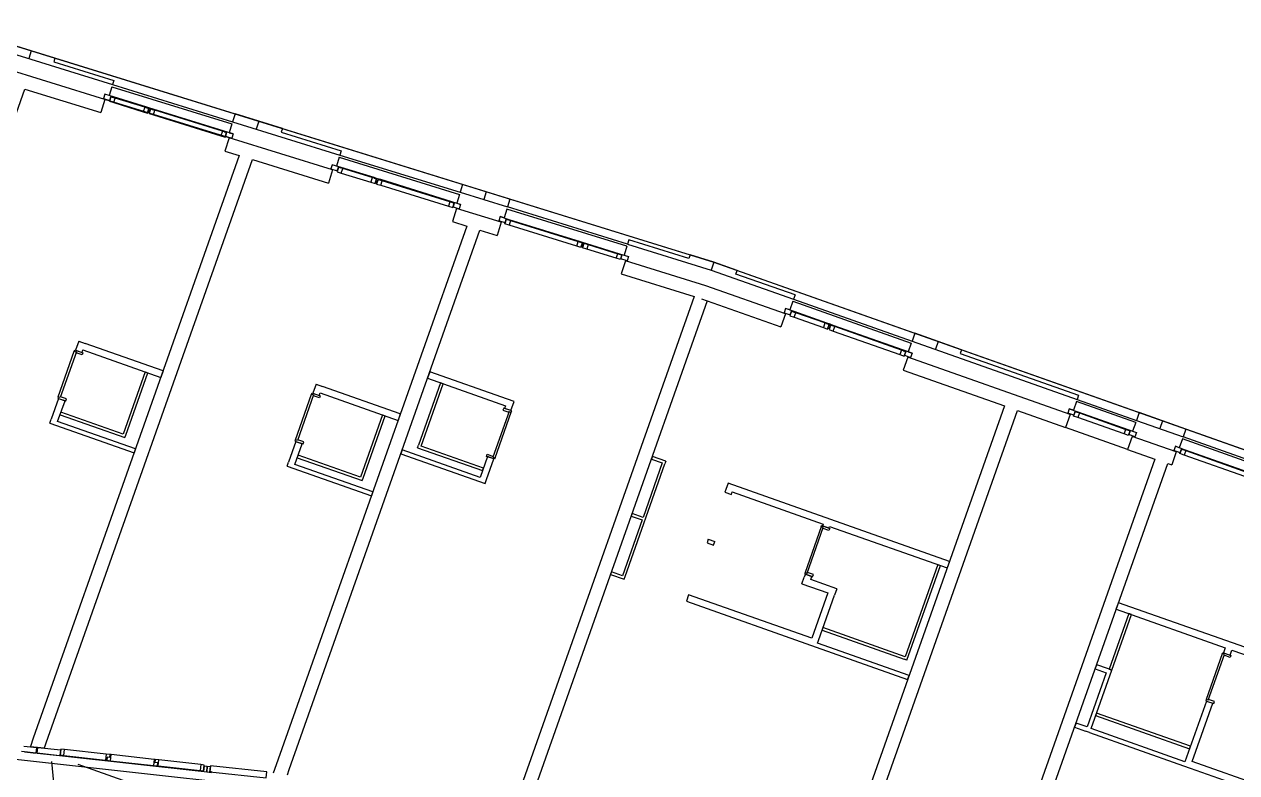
# Model space of a CAD drawing. Header units: metres. Extents: x 2681598 to 2681800, y 1249481 to 1249590.
# Drawn here: x 2681720.59 to 2681742.63, y 1249543.31 to 1249556.91 of the extents above; entities that cross this region are included whole.
import ezdxf

# ---------------------------------------------------------------- set-up
doc = ezdxf.new("R2010")
doc.units = ezdxf.units.M
doc.layers.add('flaeche', color=7, linetype='Continuous', true_color=0xffffff)
doc.layers.add('linien', color=7, linetype='Continuous', true_color=0x000000)

msp = doc.modelspace()

# ---------------------------------------------------------------- linework, layer by layer
at = {"layer": 'flaeche'}
msp.add_lwpolyline([(2681612.312, 1249590.013), (2681733.121, 1249552.588), (2681762.903, 1249542.058)], dxfattribs=at)
at = {"layer": 'linien'}
for p, q in [((2681612.312, 1249590.013), (2681733.121, 1249552.588)), ((2681719.152, 1249556.759), (2681722.195, 1249555.816)), ((2681722.057, 1249555.544), (2681719.112, 1249556.457)), ((2681721.147, 1249556.297), (2681720.288, 1249556.564)), ((2681720.718, 1249556.431), (2681720.673, 1249556.287)), ((2681721.147, 1249556.297), (2681721.127, 1249556.231)), ((2681721.127, 1249556.231), (2681722.218, 1249555.892)), ((2681716.576, 1249544.343), (2681720.603, 1249555.733)), ((2681720.603, 1249555.733), (2681721.983, 1249555.306)), ((2681722.183, 1249555.778), (2681722.133, 1249555.617)), ((2681722.183, 1249555.778), (2681724.366, 1249555.101)), ((2681722.218, 1249555.892), (2681722.195, 1249555.816)), ((2681722.195, 1249555.816), (2681724.378, 1249555.14)), ((2681722.057, 1249555.544), (2681721.983, 1249555.306)), ((2681722.057, 1249555.544), (2681721.983, 1249555.306)), ((2681722.031, 1249555.563), (2681722.028, 1249555.553)), ((2681722.056, 1249555.641), (2681722.031, 1249555.563)), ((2681722.031, 1249555.563), (2681722.146, 1249555.527)), ((2681722.216, 1249555.592), (2681722.056, 1249555.641)), ((2681722.133, 1249555.617), (2681722.056, 1249555.641)), ((2681724.313, 1249554.846), (2681722.057, 1249555.544)), ((2681722.167, 1249555.596), (2681722.141, 1249555.512)), ((2681722.141, 1249555.512), (2681722.219, 1249555.488)), ((2681722.146, 1249555.527), (2681722.167, 1249555.596)), ((2681722.167, 1249555.596), (2681722.213, 1249555.582)), ((2681722.245, 1249555.572), (2681722.167, 1249555.596)), ((2681722.213, 1249555.582), (2681722.216, 1249555.592)), ((2681722.817, 1249555.406), (2681722.216, 1249555.592)), ((2681722.219, 1249555.488), (2681722.245, 1249555.572)), ((2681722.781, 1249555.405), (2681722.245, 1249555.572)), ((2681722.219, 1249555.488), (2681722.756, 1249555.322)), ((2681722.781, 1249555.405), (2681722.756, 1249555.322)), ((2681722.756, 1249555.322), (2681722.833, 1249555.298)), ((2681722.859, 1249555.381), (2681722.781, 1249555.405)), ((2681722.817, 1249555.406), (2681722.813, 1249555.396)), ((2681722.813, 1249555.396), (2681722.859, 1249555.381)), ((2681722.876, 1249555.387), (2681722.817, 1249555.406)), ((2681722.833, 1249555.298), (2681722.859, 1249555.381)), ((2681722.859, 1249555.381), (2681722.838, 1249555.313)), ((2681722.838, 1249555.313), (2681722.851, 1249555.309)), ((2681722.851, 1249555.309), (2681722.865, 1249555.305)), ((2681722.886, 1249555.373), (2681722.861, 1249555.289)), ((2681722.861, 1249555.289), (2681722.938, 1249555.265)), ((2681722.865, 1249555.305), (2681722.886, 1249555.373)), ((2681722.935, 1249555.369), (2681722.876, 1249555.387)), ((2681722.886, 1249555.373), (2681722.932, 1249555.359)), ((2681722.964, 1249555.349), (2681722.886, 1249555.373)), ((2681722.932, 1249555.359), (2681722.935, 1249555.369)), ((2681724.228, 1249554.968), (2681722.935, 1249555.369)), ((2681722.938, 1249555.265), (2681722.964, 1249555.349)), ((2681724.193, 1249554.968), (2681722.964, 1249555.349)), ((2681724.422, 1249555.283), (2681724.378, 1249555.14)), ((2681724.422, 1249555.283), (2681724.378, 1249555.14)), ((2681725.282, 1249555.017), (2681724.422, 1249555.283)), ((2681722.938, 1249555.265), (2681724.167, 1249554.885)), ((2681724.366, 1249555.101), (2681724.316, 1249554.941)), ((2681724.378, 1249555.14), (2681726.329, 1249554.535)), ((2681724.852, 1249555.15), (2681724.808, 1249555.006)), ((2681724.193, 1249554.968), (2681724.167, 1249554.885)), ((2681724.167, 1249554.885), (2681724.244, 1249554.861)), ((2681724.27, 1249554.944), (2681724.193, 1249554.968)), ((2681724.228, 1249554.968), (2681724.225, 1249554.958)), ((2681724.225, 1249554.958), (2681724.27, 1249554.944)), ((2681724.388, 1249554.919), (2681724.228, 1249554.968)), ((2681724.313, 1249554.846), (2681724.239, 1249554.607)), ((2681724.313, 1249554.846), (2681724.239, 1249554.607)), ((2681724.244, 1249554.861), (2681724.27, 1249554.944)), ((2681724.27, 1249554.944), (2681724.249, 1249554.876)), ((2681724.249, 1249554.876), (2681724.364, 1249554.84)), ((2681726.192, 1249554.264), (2681724.313, 1249554.846)), ((2681724.316, 1249554.941), (2681724.388, 1249554.919)), ((2681724.364, 1249554.84), (2681724.361, 1249554.831)), ((2681724.388, 1249554.919), (2681724.364, 1249554.84)), ((2681725.282, 1249555.017), (2681725.261, 1249554.95)), ((2681725.261, 1249554.95), (2681726.353, 1249554.612)), ((2681724.499, 1249554.526), (2681720.755, 1249543.939)), ((2681720.991, 1249543.855), (2681724.738, 1249554.452)), ((2681724.239, 1249554.607), (2681724.499, 1249554.526)), ((2681724.738, 1249554.452), (2681726.118, 1249554.025)), ((2681726.317, 1249554.497), (2681726.268, 1249554.336)), ((2681726.317, 1249554.497), (2681728.501, 1249553.821)), ((2681726.353, 1249554.612), (2681726.329, 1249554.535)), ((2681726.329, 1249554.535), (2681728.512, 1249553.859)), ((2681726.192, 1249554.264), (2681726.118, 1249554.025)), ((2681726.192, 1249554.264), (2681726.118, 1249554.025)), ((2681726.166, 1249554.282), (2681726.163, 1249554.273)), ((2681726.19, 1249554.36), (2681726.166, 1249554.282)), ((2681726.166, 1249554.282), (2681726.281, 1249554.247)), ((2681726.35, 1249554.311), (2681726.19, 1249554.36)), ((2681726.268, 1249554.336), (2681726.19, 1249554.36)), ((2681726.302, 1249554.315), (2681726.276, 1249554.231)), ((2681726.276, 1249554.231), (2681726.353, 1249554.207)), ((2681726.281, 1249554.247), (2681726.302, 1249554.315)), ((2681726.302, 1249554.315), (2681726.347, 1249554.301)), ((2681726.379, 1249554.291), (2681726.302, 1249554.315)), ((2681726.347, 1249554.301), (2681726.35, 1249554.311)), ((2681726.951, 1249554.125), (2681726.35, 1249554.311)), ((2681726.353, 1249554.207), (2681726.379, 1249554.291)), ((2681726.353, 1249554.207), (2681726.89, 1249554.041)), ((2681726.916, 1249554.125), (2681726.379, 1249554.291)), ((2681726.916, 1249554.125), (2681726.89, 1249554.041)), ((2681726.89, 1249554.041), (2681726.967, 1249554.017)), ((2681726.993, 1249554.101), (2681726.916, 1249554.125)), ((2681726.951, 1249554.125), (2681726.948, 1249554.115)), ((2681726.948, 1249554.115), (2681726.993, 1249554.101)), ((2681727.01, 1249554.106), (2681726.951, 1249554.125)), ((2681726.967, 1249554.017), (2681726.993, 1249554.101)), ((2681726.993, 1249554.101), (2681726.972, 1249554.032)), ((2681726.972, 1249554.032), (2681726.986, 1249554.028)), ((2681726.986, 1249554.028), (2681727, 1249554.024)), ((2681727.021, 1249554.092), (2681726.995, 1249554.008)), ((2681726.995, 1249554.008), (2681727.072, 1249553.985)), ((2681727, 1249554.024), (2681727.021, 1249554.092)), ((2681727.069, 1249554.088), (2681727.01, 1249554.106)), ((2681727.021, 1249554.092), (2681727.066, 1249554.078)), ((2681727.098, 1249554.068), (2681727.021, 1249554.092)), ((2681727.066, 1249554.078), (2681727.069, 1249554.088)), ((2681728.362, 1249553.688), (2681727.069, 1249554.088)), ((2681727.072, 1249553.985), (2681727.098, 1249554.068)), ((2681727.072, 1249553.985), (2681728.301, 1249553.604)), ((2681728.327, 1249553.687), (2681727.098, 1249554.068)), ((2681728.557, 1249554.002), (2681728.512, 1249553.859)), ((2681728.557, 1249554.002), (2681728.512, 1249553.859)), ((2681729.416, 1249553.736), (2681728.557, 1249554.002)), ((2681728.501, 1249553.821), (2681728.451, 1249553.66)), ((2681728.512, 1249553.859), (2681729.372, 1249553.593)), ((2681728.987, 1249553.869), (2681728.942, 1249553.726)), ((2681729.416, 1249553.736), (2681729.372, 1249553.593)), ((2681729.416, 1249553.736), (2681729.372, 1249553.593)), ((2681728.327, 1249553.687), (2681728.301, 1249553.604)), ((2681728.301, 1249553.604), (2681728.379, 1249553.58)), ((2681728.405, 1249553.663), (2681728.327, 1249553.687)), ((2681728.362, 1249553.688), (2681728.359, 1249553.677)), ((2681728.359, 1249553.677), (2681728.405, 1249553.663)), ((2681728.522, 1249553.638), (2681728.362, 1249553.688)), ((2681728.447, 1249553.565), (2681728.373, 1249553.326)), ((2681728.447, 1249553.565), (2681728.373, 1249553.326)), ((2681728.379, 1249553.58), (2681728.405, 1249553.663)), ((2681728.405, 1249553.663), (2681728.384, 1249553.595)), ((2681728.384, 1249553.595), (2681728.498, 1249553.56)), ((2681729.259, 1249553.313), (2681728.447, 1249553.565)), ((2681728.451, 1249553.66), (2681728.522, 1249553.638)), ((2681728.498, 1249553.56), (2681728.495, 1249553.55)), ((2681728.522, 1249553.638), (2681728.498, 1249553.56)), ((2681729.36, 1249553.554), (2681729.31, 1249553.394)), ((2681731.543, 1249552.878), (2681729.36, 1249553.554)), ((2681731.555, 1249552.916), (2681729.372, 1249553.593)), ((2681728.373, 1249553.326), (2681728.634, 1249553.245)), ((2681729.259, 1249553.313), (2681729.185, 1249553.075)), ((2681729.259, 1249553.313), (2681729.185, 1249553.075)), ((2681729.215, 1249553.338), (2681729.212, 1249553.328)), ((2681729.239, 1249553.416), (2681729.215, 1249553.338)), ((2681729.329, 1249553.302), (2681729.215, 1249553.338)), ((2681729.239, 1249553.416), (2681729.399, 1249553.366)), ((2681729.31, 1249553.394), (2681729.239, 1249553.416)), ((2681729.324, 1249553.287), (2681729.35, 1249553.37)), ((2681729.35, 1249553.37), (2681729.329, 1249553.302)), ((2681729.396, 1249553.356), (2681729.35, 1249553.37)), ((2681729.35, 1249553.37), (2681729.428, 1249553.347)), ((2681729.399, 1249553.366), (2681729.396, 1249553.356)), ((2681729.399, 1249553.366), (2681730.692, 1249552.966)), ((2681729.428, 1249553.347), (2681729.402, 1249553.263)), ((2681729.428, 1249553.347), (2681730.657, 1249552.966)), ((2681728.634, 1249553.245), (2681725.17, 1249543.451)), ((2681725.406, 1249543.367), (2681728.873, 1249553.171)), ((2681728.873, 1249553.171), (2681729.185, 1249553.075)), ((2681729.402, 1249553.263), (2681729.324, 1249553.287)), ((2681730.631, 1249552.882), (2681729.402, 1249553.263)), ((2681730.631, 1249552.882), (2681730.657, 1249552.966)), ((2681730.708, 1249552.858), (2681730.631, 1249552.882)), ((2681730.657, 1249552.966), (2681730.734, 1249552.942)), ((2681730.689, 1249552.956), (2681730.692, 1249552.966)), ((2681730.734, 1249552.942), (2681730.689, 1249552.956)), ((2681730.692, 1249552.966), (2681730.751, 1249552.948)), ((2681730.734, 1249552.942), (2681730.708, 1249552.858)), ((2681730.713, 1249552.874), (2681730.734, 1249552.942)), ((2681730.727, 1249552.869), (2681730.713, 1249552.874)), ((2681730.741, 1249552.865), (2681730.727, 1249552.869)), ((2681730.736, 1249552.85), (2681730.762, 1249552.933)), ((2681730.762, 1249552.933), (2681730.741, 1249552.865)), ((2681730.751, 1249552.948), (2681730.81, 1249552.929)), ((2681730.807, 1249552.919), (2681730.762, 1249552.933)), ((2681730.762, 1249552.933), (2681730.839, 1249552.909)), ((2681730.81, 1249552.929), (2681730.807, 1249552.919)), ((2681730.81, 1249552.929), (2681731.411, 1249552.743)), ((2681730.839, 1249552.909), (2681730.813, 1249552.826)), ((2681730.839, 1249552.909), (2681731.376, 1249552.743)), ((2681731.543, 1249552.878), (2681731.494, 1249552.718)), ((2681731.579, 1249552.993), (2681731.555, 1249552.916)), ((2681731.555, 1249552.916), (2681733.074, 1249552.446)), ((2681732.671, 1249552.654), (2681731.579, 1249552.993)), ((2681730.813, 1249552.826), (2681730.736, 1249552.85)), ((2681731.35, 1249552.659), (2681730.813, 1249552.826)), ((2681731.35, 1249552.659), (2681731.376, 1249552.743)), ((2681731.427, 1249552.635), (2681731.35, 1249552.659)), ((2681731.376, 1249552.743), (2681731.453, 1249552.719)), ((2681731.408, 1249552.733), (2681731.411, 1249552.743)), ((2681731.453, 1249552.719), (2681731.408, 1249552.733)), ((2681731.411, 1249552.743), (2681731.571, 1249552.694)), ((2681731.453, 1249552.719), (2681731.427, 1249552.635)), ((2681731.432, 1249552.651), (2681731.453, 1249552.719)), ((2681731.547, 1249552.615), (2681731.432, 1249552.651)), ((2681731.494, 1249552.718), (2681731.571, 1249552.694)), ((2681731.571, 1249552.694), (2681731.547, 1249552.615)), ((2681732.691, 1249552.721), (2681732.671, 1249552.654)), ((2681733.121, 1249552.588), (2681732.691, 1249552.721)), ((2681731.515, 1249552.615), (2681731.441, 1249552.376)), ((2681731.515, 1249552.615), (2681731.441, 1249552.376)), ((2681732.979, 1249552.161), (2681731.515, 1249552.615)), ((2681731.547, 1249552.615), (2681731.544, 1249552.606)), ((2681733.121, 1249552.588), (2681733.074, 1249552.446)), ((2681733.074, 1249552.446), (2681734.572, 1249551.916)), ((2681733.545, 1249552.438), (2681733.121, 1249552.588)), ((2681733.121, 1249552.588), (2681757.587, 1249543.938)), ((2681733.522, 1249552.372), (2681733.545, 1249552.438)), ((2681731.441, 1249552.376), (2681732.768, 1249551.965)), ((2681734.598, 1249551.992), (2681733.522, 1249552.372)), ((2681734.424, 1249551.65), (2681732.979, 1249552.161)), ((2681734.598, 1249551.992), (2681734.572, 1249551.916)), ((2681732.768, 1249551.965), (2681729.585, 1249542.963)), ((2681729.821, 1249542.879), (2681733.007, 1249551.891)), ((2681732.901, 1249551.924), (2681734.34, 1249551.415)), ((2681734.558, 1249551.878), (2681734.502, 1249551.72)), ((2681734.558, 1249551.878), (2681736.711, 1249551.117)), ((2681734.572, 1249551.916), (2681736.724, 1249551.155)), ((2681734.424, 1249551.65), (2681734.34, 1249551.415)), ((2681734.424, 1249551.65), (2681734.34, 1249551.415)), ((2681734.399, 1249551.67), (2681734.395, 1249551.66)), ((2681734.426, 1249551.747), (2681734.399, 1249551.67)), ((2681734.399, 1249551.67), (2681734.512, 1249551.63)), ((2681734.584, 1249551.691), (2681734.426, 1249551.747)), ((2681734.502, 1249551.72), (2681734.426, 1249551.747)), ((2681734.536, 1249551.697), (2681734.506, 1249551.615)), ((2681734.506, 1249551.615), (2681734.583, 1249551.588)), ((2681734.512, 1249551.63), (2681734.536, 1249551.697)), ((2681734.536, 1249551.697), (2681734.58, 1249551.681)), ((2681734.612, 1249551.67), (2681734.536, 1249551.697)), ((2681734.58, 1249551.681), (2681734.584, 1249551.691)), ((2681734.583, 1249551.588), (2681734.612, 1249551.67)), ((2681734.583, 1249551.588), (2681735.113, 1249551.4)), ((2681735.177, 1249551.482), (2681734.584, 1249551.691)), ((2681735.142, 1249551.483), (2681734.612, 1249551.67)), ((2681735.142, 1249551.483), (2681735.113, 1249551.4)), ((2681735.113, 1249551.4), (2681735.189, 1249551.373)), ((2681735.218, 1249551.456), (2681735.142, 1249551.483)), ((2681735.177, 1249551.482), (2681735.173, 1249551.472)), ((2681735.173, 1249551.472), (2681735.218, 1249551.456)), ((2681735.235, 1249551.461), (2681735.177, 1249551.482)), ((2681735.189, 1249551.373), (2681735.218, 1249551.456)), ((2681735.218, 1249551.456), (2681735.194, 1249551.388)), ((2681735.194, 1249551.388), (2681735.208, 1249551.384)), ((2681735.208, 1249551.384), (2681735.222, 1249551.379)), ((2681735.246, 1249551.446), (2681735.216, 1249551.364)), ((2681735.216, 1249551.364), (2681735.293, 1249551.337)), ((2681735.222, 1249551.379), (2681735.246, 1249551.446)), ((2681735.294, 1249551.44), (2681735.235, 1249551.461)), ((2681735.246, 1249551.446), (2681735.29, 1249551.43)), ((2681735.322, 1249551.419), (2681735.246, 1249551.446)), ((2681735.29, 1249551.43), (2681735.294, 1249551.44)), ((2681735.293, 1249551.337), (2681735.322, 1249551.419)), ((2681735.293, 1249551.337), (2681736.504, 1249550.909)), ((2681736.568, 1249550.99), (2681735.294, 1249551.44)), ((2681736.533, 1249550.991), (2681735.322, 1249551.419)), ((2681721.583, 1249551.154), (2681721.525, 1249550.99)), ((2681721.583, 1249551.154), (2681721.701, 1249551.113)), ((2681723.115, 1249550.613), (2681721.701, 1249551.113)), ((2681736.711, 1249551.117), (2681736.655, 1249550.959)), ((2681736.774, 1249551.296), (2681736.724, 1249551.155)), ((2681736.774, 1249551.296), (2681736.724, 1249551.155)), ((2681736.724, 1249551.155), (2681739.726, 1249550.094)), ((2681737.623, 1249550.996), (2681736.774, 1249551.296)), ((2681737.199, 1249551.146), (2681737.149, 1249551.005)), ((2681721.209, 1249550.141), (2681721.502, 1249550.971)), ((2681721.54, 1249550.958), (2681721.247, 1249550.128)), ((2681721.502, 1249550.971), (2681721.511, 1249550.995)), ((2681721.502, 1249550.971), (2681721.54, 1249550.958)), ((2681721.511, 1249550.995), (2681721.525, 1249550.99)), ((2681721.525, 1249550.99), (2681721.643, 1249550.948)), ((2681721.525, 1249550.99), (2681721.657, 1249550.943)), ((2681721.525, 1249550.99), (2681721.643, 1249550.948)), ((2681721.535, 1249550.943), (2681721.54, 1249550.958)), ((2681721.644, 1249550.905), (2681721.535, 1249550.943)), ((2681721.643, 1249550.948), (2681721.659, 1249550.995)), ((2681721.657, 1249550.943), (2681721.644, 1249550.905)), ((2681721.659, 1249550.995), (2681723.074, 1249550.495)), ((2681736.533, 1249550.991), (2681736.504, 1249550.909)), ((2681736.504, 1249550.909), (2681736.58, 1249550.881)), ((2681736.609, 1249550.964), (2681736.533, 1249550.991)), ((2681736.568, 1249550.99), (2681736.564, 1249550.98)), ((2681736.564, 1249550.98), (2681736.609, 1249550.964)), ((2681736.726, 1249550.934), (2681736.568, 1249550.99)), ((2681736.58, 1249550.881), (2681736.609, 1249550.964)), ((2681736.609, 1249550.964), (2681736.585, 1249550.897)), ((2681736.585, 1249550.897), (2681736.698, 1249550.857)), ((2681736.655, 1249550.959), (2681736.726, 1249550.934)), ((2681736.726, 1249550.934), (2681736.698, 1249550.857)), ((2681737.623, 1249550.996), (2681737.6, 1249550.93)), ((2681737.6, 1249550.93), (2681739.752, 1249550.169)), ((2681736.648, 1249550.864), (2681736.565, 1249550.628)), ((2681736.648, 1249550.864), (2681736.565, 1249550.628)), ((2681739.596, 1249549.821), (2681736.648, 1249550.864)), ((2681736.698, 1249550.857), (2681736.695, 1249550.847)), ((2681722.791, 1249550.595), (2681722.391, 1249549.464)), ((2681722.438, 1249549.447), (2681722.838, 1249550.578)), ((2681722.791, 1249550.595), (2681722.838, 1249550.578)), ((2681723.115, 1249550.613), (2681723.074, 1249550.495)), ((2681727.962, 1249550.596), (2681727.92, 1249550.478)), ((2681727.92, 1249550.478), (2681729.335, 1249549.978)), ((2681729.376, 1249550.096), (2681727.962, 1249550.596)), ((2681736.565, 1249550.628), (2681738.403, 1249549.978)), ((2681725.813, 1249550.189), (2681725.822, 1249550.213)), ((2681725.822, 1249550.213), (2681725.836, 1249550.208)), ((2681725.894, 1249550.373), (2681725.836, 1249550.208)), ((2681725.836, 1249550.208), (2681725.954, 1249550.166)), ((2681725.836, 1249550.208), (2681725.968, 1249550.161)), ((2681725.836, 1249550.208), (2681725.954, 1249550.166)), ((2681725.894, 1249550.373), (2681726.012, 1249550.331)), ((2681725.954, 1249550.166), (2681725.97, 1249550.213)), ((2681725.97, 1249550.213), (2681727.385, 1249549.713)), ((2681727.426, 1249549.831), (2681726.012, 1249550.331)), ((2681728.156, 1249550.395), (2681727.756, 1249549.264)), ((2681727.803, 1249549.247), (2681728.203, 1249550.378)), ((2681728.203, 1249550.378), (2681728.156, 1249550.395)), ((2681721.215, 1249550.113), (2681721.082, 1249549.736)), ((2681721.199, 1249549.694), (2681721.333, 1249550.071)), ((2681721.209, 1249550.141), (2681721.201, 1249550.118)), ((2681721.201, 1249550.118), (2681721.215, 1249550.113)), ((2681721.247, 1249550.128), (2681721.209, 1249550.141)), ((2681721.215, 1249550.113), (2681721.333, 1249550.071)), ((2681721.215, 1249550.113), (2681721.347, 1249550.066)), ((2681721.215, 1249550.113), (2681721.333, 1249550.071)), ((2681721.252, 1249550.142), (2681721.247, 1249550.128)), ((2681721.36, 1249550.104), (2681721.252, 1249550.142)), ((2681721.347, 1249550.066), (2681721.36, 1249550.104)), ((2681725.52, 1249549.359), (2681725.813, 1249550.189)), ((2681725.851, 1249550.176), (2681725.558, 1249549.346)), ((2681725.813, 1249550.189), (2681725.851, 1249550.176)), ((2681725.846, 1249550.162), (2681725.851, 1249550.176)), ((2681725.955, 1249550.123), (2681725.846, 1249550.162)), ((2681725.968, 1249550.161), (2681725.955, 1249550.123)), ((2681729.494, 1249550.055), (2681729.376, 1249550.096)), ((2681729.436, 1249549.89), (2681729.494, 1249550.055)), ((2681739.712, 1249550.056), (2681739.656, 1249549.898)), ((2681740.789, 1249549.676), (2681739.712, 1249550.056)), ((2681739.752, 1249550.169), (2681739.726, 1249550.094)), ((2681739.726, 1249550.094), (2681740.802, 1249549.713)), ((2681721.243, 1249549.816), (2681721.259, 1249549.864)), ((2681721.243, 1249549.816), (2681722.421, 1249549.4)), ((2681722.391, 1249549.464), (2681721.259, 1249549.864)), ((2681727.102, 1249549.813), (2681726.702, 1249548.682)), ((2681726.749, 1249548.665), (2681727.149, 1249549.797)), ((2681727.102, 1249549.813), (2681727.149, 1249549.797)), ((2681727.426, 1249549.831), (2681727.385, 1249549.713)), ((2681729.404, 1249549.874), (2681729.11, 1249549.045)), ((2681729.148, 1249549.031), (2681729.442, 1249549.861)), ((2681729.304, 1249549.936), (2681729.29, 1249549.898)), ((2681729.29, 1249549.898), (2681729.399, 1249549.86)), ((2681729.436, 1249549.89), (2681729.304, 1249549.936)), ((2681729.335, 1249549.978), (2681729.318, 1249549.931)), ((2681729.436, 1249549.89), (2681729.318, 1249549.931)), ((2681729.436, 1249549.89), (2681729.318, 1249549.931)), ((2681729.399, 1249549.86), (2681729.404, 1249549.874)), ((2681729.404, 1249549.874), (2681729.442, 1249549.861)), ((2681729.45, 1249549.885), (2681729.436, 1249549.89)), ((2681729.442, 1249549.861), (2681729.45, 1249549.885)), ((2681738.403, 1249549.978), (2681735.684, 1249542.288)), ((2681735.92, 1249542.205), (2681738.639, 1249549.895)), ((2681738.639, 1249549.895), (2681739.513, 1249549.586)), ((2681739.596, 1249549.821), (2681739.513, 1249549.586)), ((2681739.596, 1249549.821), (2681739.513, 1249549.586)), ((2681739.553, 1249549.847), (2681739.549, 1249549.838)), ((2681739.58, 1249549.925), (2681739.553, 1249549.847)), ((2681739.666, 1249549.807), (2681739.553, 1249549.847)), ((2681739.58, 1249549.925), (2681739.738, 1249549.869)), ((2681739.656, 1249549.898), (2681739.58, 1249549.925)), ((2681739.66, 1249549.792), (2681739.69, 1249549.875)), ((2681739.737, 1249549.765), (2681739.66, 1249549.792)), ((2681739.69, 1249549.875), (2681739.666, 1249549.807)), ((2681739.734, 1249549.859), (2681739.69, 1249549.875)), ((2681739.69, 1249549.875), (2681739.766, 1249549.848)), ((2681739.738, 1249549.869), (2681739.734, 1249549.859)), ((2681739.766, 1249549.848), (2681739.737, 1249549.765)), ((2681739.738, 1249549.869), (2681740.646, 1249549.548)), ((2681739.766, 1249549.848), (2681740.61, 1249549.549)), ((2681740.852, 1249549.855), (2681740.802, 1249549.713)), ((2681740.852, 1249549.855), (2681740.802, 1249549.713)), ((2681741.701, 1249549.555), (2681740.852, 1249549.855)), ((2681721.057, 1249549.665), (2681721.082, 1249549.736)), ((2681721.057, 1249549.665), (2681722.589, 1249549.123)), ((2681722.614, 1249549.194), (2681721.199, 1249549.694)), ((2681740.642, 1249549.186), (2681739.513, 1249549.586)), ((2681740.581, 1249549.467), (2681739.737, 1249549.765)), ((2681740.581, 1249549.467), (2681740.61, 1249549.549)), ((2681740.61, 1249549.549), (2681740.687, 1249549.522)), ((2681740.642, 1249549.538), (2681740.646, 1249549.548)), ((2681740.646, 1249549.548), (2681740.803, 1249549.492)), ((2681740.789, 1249549.676), (2681740.733, 1249549.517)), ((2681740.802, 1249549.713), (2681741.651, 1249549.413)), ((2681741.276, 1249549.705), (2681741.226, 1249549.563)), ((2681741.701, 1249549.555), (2681741.651, 1249549.413)), ((2681741.701, 1249549.555), (2681741.651, 1249549.413)), ((2681722.421, 1249549.4), (2681722.438, 1249549.447)), ((2681725.526, 1249549.331), (2681725.393, 1249548.954)), ((2681725.52, 1249549.359), (2681725.512, 1249549.336)), ((2681725.512, 1249549.336), (2681725.526, 1249549.331)), ((2681725.558, 1249549.346), (2681725.52, 1249549.359)), ((2681725.526, 1249549.331), (2681725.644, 1249549.289)), ((2681725.526, 1249549.331), (2681725.658, 1249549.284)), ((2681725.526, 1249549.331), (2681725.644, 1249549.289)), ((2681725.563, 1249549.36), (2681725.558, 1249549.346)), ((2681725.671, 1249549.322), (2681725.563, 1249549.36)), ((2681740.658, 1249549.44), (2681740.581, 1249549.467)), ((2681740.687, 1249549.522), (2681740.642, 1249549.538)), ((2681740.726, 1249549.422), (2681740.642, 1249549.186)), ((2681740.726, 1249549.422), (2681740.642, 1249549.186)), ((2681740.687, 1249549.522), (2681740.658, 1249549.44)), ((2681740.663, 1249549.455), (2681740.687, 1249549.522)), ((2681740.776, 1249549.415), (2681740.663, 1249549.455)), ((2681741.527, 1249549.139), (2681740.726, 1249549.422)), ((2681740.733, 1249549.517), (2681740.803, 1249549.492)), ((2681740.776, 1249549.415), (2681740.773, 1249549.405)), ((2681740.803, 1249549.492), (2681740.776, 1249549.415)), ((2681741.637, 1249549.376), (2681741.581, 1249549.217)), ((2681743.79, 1249548.614), (2681741.637, 1249549.376)), ((2681743.803, 1249548.652), (2681741.651, 1249549.413)), ((2681722.614, 1249549.194), (2681722.589, 1249549.123)), ((2681725.51, 1249548.912), (2681725.644, 1249549.289)), ((2681725.658, 1249549.284), (2681725.671, 1249549.322)), ((2681727.46, 1249549.177), (2681727.435, 1249549.107)), ((2681727.435, 1249549.107), (2681728.967, 1249548.565)), ((2681728.875, 1249548.677), (2681727.46, 1249549.177)), ((2681727.739, 1249549.217), (2681727.756, 1249549.264)), ((2681727.739, 1249549.217), (2681728.918, 1249548.8)), ((2681728.935, 1249548.847), (2681727.803, 1249549.247)), ((2681740.642, 1249549.186), (2681741.137, 1249549.011)), ((2681741.527, 1249549.139), (2681741.444, 1249548.903)), ((2681741.527, 1249549.139), (2681741.444, 1249548.903)), ((2681741.483, 1249549.165), (2681741.48, 1249549.155)), ((2681741.511, 1249549.242), (2681741.483, 1249549.165)), ((2681741.596, 1249549.125), (2681741.483, 1249549.165)), ((2681741.511, 1249549.242), (2681741.668, 1249549.186)), ((2681741.581, 1249549.217), (2681741.511, 1249549.242)), ((2681741.591, 1249549.11), (2681741.62, 1249549.192)), ((2681741.667, 1249549.083), (2681741.591, 1249549.11)), ((2681741.62, 1249549.192), (2681741.596, 1249549.125)), ((2681741.665, 1249549.176), (2681741.62, 1249549.192)), ((2681741.62, 1249549.192), (2681741.697, 1249549.165)), ((2681741.668, 1249549.186), (2681741.665, 1249549.176)), ((2681741.697, 1249549.165), (2681741.667, 1249549.083)), ((2681741.668, 1249549.186), (2681742.943, 1249548.736)), ((2681741.697, 1249549.165), (2681742.907, 1249548.737)), ((2681725.368, 1249548.883), (2681725.393, 1249548.954)), ((2681726.925, 1249548.412), (2681725.51, 1249548.912)), ((2681725.554, 1249549.035), (2681725.57, 1249549.082)), ((2681725.554, 1249549.035), (2681726.732, 1249548.618)), ((2681726.702, 1249548.682), (2681725.57, 1249549.082)), ((2681729.008, 1249549.054), (2681728.875, 1249548.677)), ((2681728.992, 1249548.636), (2681729.126, 1249549.013)), ((2681728.994, 1249549.059), (2681729.007, 1249549.097)), ((2681729.126, 1249549.013), (2681728.994, 1249549.059)), ((2681729.007, 1249549.097), (2681729.115, 1249549.059)), ((2681729.126, 1249549.013), (2681729.008, 1249549.054)), ((2681729.126, 1249549.013), (2681729.008, 1249549.054)), ((2681729.115, 1249549.059), (2681729.11, 1249549.045)), ((2681729.11, 1249549.045), (2681729.148, 1249549.031)), ((2681729.14, 1249549.008), (2681729.126, 1249549.013)), ((2681729.148, 1249549.031), (2681729.14, 1249549.008)), ((2681731.509, 1249546.874), (2681732.234, 1249548.924)), ((2681732.187, 1249548.941), (2681731.837, 1249547.951)), ((2681732.006, 1249549.058), (2681731.989, 1249549.011)), ((2681731.989, 1249549.011), (2681732.187, 1249548.941)), ((2681732.251, 1249548.971), (2681732.006, 1249549.058)), ((2681732.251, 1249548.971), (2681732.234, 1249548.924)), ((2681741.137, 1249549.011), (2681738.563, 1249541.73)), ((2681738.798, 1249541.647), (2681741.373, 1249548.928)), ((2681741.373, 1249548.928), (2681741.444, 1249548.903)), ((2681742.878, 1249548.655), (2681741.667, 1249549.083)), ((2681725.368, 1249548.883), (2681726.9, 1249548.341)), ((2681726.732, 1249548.618), (2681726.749, 1249548.665)), ((2681728.918, 1249548.8), (2681728.935, 1249548.847)), ((2681728.967, 1249548.565), (2681728.992, 1249548.636)), ((2681733.34, 1249548.454), (2681733.325, 1249548.411)), ((2681733.382, 1249548.571), (2681733.34, 1249548.454)), ((2681737.403, 1249547.15), (2681733.382, 1249548.571)), ((2681726.925, 1249548.412), (2681726.9, 1249548.341)), ((2681733.325, 1249548.411), (2681733.443, 1249548.369)), ((2681733.325, 1249548.411), (2681733.443, 1249548.369)), ((2681733.443, 1249548.369), (2681733.458, 1249548.412)), ((2681733.458, 1249548.412), (2681735.108, 1249547.829)), ((2681731.639, 1249548.021), (2681731.622, 1249547.974)), ((2681731.837, 1249547.951), (2681731.639, 1249548.021)), ((2681731.82, 1249547.904), (2681731.462, 1249546.89)), ((2681731.622, 1249547.974), (2681731.82, 1249547.904)), ((2681735.074, 1249547.777), (2681735.082, 1249547.801)), ((2681735.082, 1249547.801), (2681735.096, 1249547.796)), ((2681735.108, 1249547.829), (2681735.096, 1249547.796)), ((2681735.214, 1249547.754), (2681735.096, 1249547.796)), ((2681735.096, 1249547.796), (2681735.228, 1249547.749)), ((2681735.214, 1249547.754), (2681735.096, 1249547.796)), ((2681735.214, 1249547.754), (2681735.226, 1249547.787)), ((2681735.226, 1249547.787), (2681737.361, 1249547.032)), ((2681735.074, 1249547.777), (2681734.781, 1249546.947)), ((2681734.818, 1249546.934), (2681735.112, 1249547.764)), ((2681735.112, 1249547.764), (2681735.074, 1249547.777)), ((2681735.107, 1249547.75), (2681735.112, 1249547.764)), ((2681735.215, 1249547.711), (2681735.107, 1249547.75)), ((2681735.228, 1249547.749), (2681735.215, 1249547.711)), ((2681733.022, 1249547.553), (2681732.999, 1249547.487)), ((2681732.999, 1249547.487), (2681733.117, 1249547.446)), ((2681733.022, 1249547.553), (2681733.14, 1249547.512)), ((2681733.022, 1249547.553), (2681733.14, 1249547.512)), ((2681733.117, 1249547.446), (2681733.14, 1249547.512)), ((2681737.403, 1249547.15), (2681737.361, 1249547.032)), ((2681731.264, 1249546.96), (2681731.247, 1249546.913)), ((2681731.247, 1249546.913), (2681731.492, 1249546.827)), ((2681731.462, 1249546.89), (2681731.264, 1249546.96)), ((2681734.786, 1249546.919), (2681734.766, 1249546.862)), ((2681734.781, 1249546.947), (2681734.772, 1249546.924)), ((2681734.772, 1249546.924), (2681734.786, 1249546.919)), ((2681734.781, 1249546.947), (2681734.818, 1249546.934)), ((2681734.904, 1249546.877), (2681734.786, 1249546.919)), ((2681734.786, 1249546.919), (2681734.918, 1249546.872)), ((2681734.904, 1249546.877), (2681734.786, 1249546.919)), ((2681734.823, 1249546.948), (2681734.818, 1249546.934)), ((2681734.932, 1249546.91), (2681734.823, 1249546.948)), ((2681734.918, 1249546.872), (2681734.932, 1249546.91)), ((2681737.192, 1249547.092), (2681736.6, 1249545.418)), ((2681736.631, 1249545.355), (2681737.239, 1249547.075)), ((2681737.192, 1249547.092), (2681737.239, 1249547.075)), ((2681731.492, 1249546.827), (2681731.509, 1249546.874)), ((2681734.725, 1249546.744), (2681734.766, 1249546.862)), ((2681734.725, 1249546.744), (2681735.196, 1249546.578)), ((2681734.884, 1249546.821), (2681734.904, 1249546.877)), ((2681735.356, 1249546.654), (2681734.884, 1249546.821)), ((2681732.665, 1249546.544), (2681732.624, 1249546.427)), ((2681734.904, 1249545.753), (2681732.665, 1249546.544)), ((2681735.196, 1249546.578), (2681734.904, 1249545.753)), ((2681735.022, 1249545.711), (2681735.314, 1249546.536)), ((2681735.356, 1249546.654), (2681735.314, 1249546.536)), ((2681732.624, 1249546.427), (2681734.981, 1249545.593)), ((2681740.437, 1249546.282), (2681740.479, 1249546.4)), ((2681740.437, 1249546.282), (2681742.417, 1249545.582)), ((2681743.421, 1249545.359), (2681740.479, 1249546.4)), ((2681740.664, 1249546.202), (2681740.307, 1249545.193)), ((2681740.354, 1249545.176), (2681740.711, 1249546.185)), ((2681740.711, 1249546.185), (2681740.664, 1249546.202)), ((2681735.106, 1249545.947), (2681735.089, 1249545.9)), ((2681735.089, 1249545.9), (2681736.583, 1249545.371)), ((2681736.6, 1249545.418), (2681735.106, 1249545.947)), ((2681734.981, 1249545.593), (2681736.645, 1249545.005)), ((2681735.006, 1249545.664), (2681735.022, 1249545.711)), ((2681736.67, 1249545.076), (2681735.006, 1249545.664)), ((2681742.417, 1249545.582), (2681742.385, 1249545.49)), ((2681736.631, 1249545.355), (2681736.583, 1249545.371)), ((2681742.362, 1249545.471), (2681742.069, 1249544.641)), ((2681742.107, 1249544.628), (2681742.4, 1249545.458)), ((2681742.362, 1249545.471), (2681742.371, 1249545.495)), ((2681742.4, 1249545.458), (2681742.362, 1249545.471)), ((2681742.371, 1249545.495), (2681742.385, 1249545.49)), ((2681742.385, 1249545.49), (2681742.503, 1249545.448)), ((2681742.385, 1249545.49), (2681742.517, 1249545.443)), ((2681742.385, 1249545.49), (2681742.503, 1249545.448)), ((2681742.395, 1249545.444), (2681742.4, 1249545.458)), ((2681742.503, 1249545.405), (2681742.395, 1249545.444)), ((2681742.503, 1249545.448), (2681742.535, 1249545.54)), ((2681742.517, 1249545.443), (2681742.503, 1249545.405)), ((2681742.535, 1249545.54), (2681743.379, 1249545.242)), ((2681739.977, 1249544.111), (2681740.354, 1249545.176)), ((2681740.054, 1249545.197), (2681740.081, 1249545.273)), ((2681740.054, 1249545.197), (2681740.252, 1249545.127)), ((2681740.279, 1249545.203), (2681740.081, 1249545.273)), ((2681740.354, 1249545.176), (2681740.279, 1249545.203)), ((2681740.307, 1249545.193), (2681740.354, 1249545.176)), ((2681736.645, 1249545.005), (2681736.67, 1249545.076)), ((2681740.252, 1249545.127), (2681739.904, 1249544.142)), ((2681711.665, 1249544.525), (2681738.154, 1249541.597)), ((2681742.075, 1249544.613), (2681741.684, 1249543.507)), ((2681741.818, 1249543.513), (2681742.193, 1249544.571)), ((2681742.069, 1249544.641), (2681742.061, 1249544.618)), ((2681742.061, 1249544.618), (2681742.075, 1249544.613)), ((2681742.107, 1249544.628), (2681742.069, 1249544.641)), ((2681742.075, 1249544.613), (2681742.193, 1249544.571)), ((2681742.075, 1249544.613), (2681742.207, 1249544.566)), ((2681742.075, 1249544.613), (2681742.193, 1249544.571)), ((2681742.112, 1249544.642), (2681742.107, 1249544.628)), ((2681742.22, 1249544.604), (2681742.112, 1249544.642)), ((2681742.207, 1249544.566), (2681742.22, 1249544.604)), ((2681740.077, 1249544.394), (2681740.061, 1249544.347)), ((2681740.061, 1249544.347), (2681741.767, 1249543.743)), ((2681741.784, 1249543.79), (2681740.077, 1249544.394)), ((2681739.706, 1249544.212), (2681739.679, 1249544.137)), ((2681739.679, 1249544.137), (2681739.877, 1249544.067)), ((2681739.904, 1249544.142), (2681739.706, 1249544.212)), ((2681739.952, 1249544.04), (2681739.877, 1249544.067)), ((2681739.952, 1249544.04), (2681741.659, 1249543.437)), ((2681741.684, 1249543.507), (2681739.977, 1249544.111)), ((2681720.755, 1249543.939), (2681720.703, 1249543.789)), ((2681720.958, 1249543.761), (2681720.991, 1249543.855)), ((2681720.81, 1249543.667), (2681720.544, 1249543.696)), ((2681720.586, 1249543.792), (2681720.821, 1249543.766)), ((2681720.596, 1249543.69), (2681720.81, 1249543.667)), ((2681720.596, 1249543.687), (2681720.596, 1249543.69)), ((2681720.703, 1249543.789), (2681720.958, 1249543.761)), ((2681720.81, 1249543.667), (2681720.821, 1249543.766)), ((2681720.821, 1249543.766), (2681720.822, 1249543.776)), ((2681720.827, 1249543.665), (2681720.837, 1249543.764)), ((2681720.827, 1249543.665), (2681721.289, 1249543.614)), ((2681721.237, 1249543.619), (2681720.827, 1249543.665)), ((2681720.837, 1249543.764), (2681720.839, 1249543.774)), ((2681721.255, 1249543.718), (2681720.837, 1249543.764)), ((2681721.082, 1249543.632), (2681721.074, 1249543.634)), ((2681721.074, 1249543.634), (2681721.074, 1249543.632)), ((2681721.237, 1249543.616), (2681721.237, 1249543.619)), ((2681721.257, 1249543.738), (2681721.245, 1249543.629)), ((2681721.245, 1249543.629), (2681721.255, 1249543.718)), ((2681721.29, 1249543.624), (2681721.245, 1249543.629)), ((2681721.245, 1249543.629), (2681721.311, 1249543.622)), ((2681721.323, 1249543.731), (2681721.257, 1249543.738)), ((2681721.289, 1249543.614), (2681721.29, 1249543.624)), ((2681721.289, 1249543.614), (2681723.805, 1249543.336)), ((2681721.311, 1249543.622), (2681721.323, 1249543.731)), ((2681721.311, 1249543.622), (2681722.071, 1249543.538)), ((2681722.083, 1249543.647), (2681721.323, 1249543.731)), ((2681722.083, 1249543.647), (2681722.071, 1249543.538)), ((2681722.148, 1249543.64), (2681722.083, 1249543.647)), ((2681722.148, 1249543.64), (2681722.142, 1249543.585)), ((2681722.169, 1249543.638), (2681722.148, 1249543.64)), ((2681722.157, 1249543.528), (2681722.169, 1249543.638)), ((2681722.951, 1249543.551), (2681722.169, 1249543.638)), ((2681741.767, 1249543.743), (2681741.784, 1249543.79)), ((2681721.086, 1249543.512), (2681721.192, 1249542.468)), ((2681723.431, 1249542.801), (2681721.571, 1249543.459)), ((2681722.071, 1249543.538), (2681722.091, 1249543.536)), ((2681722.097, 1249543.59), (2681722.091, 1249543.536)), ((2681722.091, 1249543.536), (2681722.157, 1249543.528)), ((2681722.142, 1249543.585), (2681722.097, 1249543.59)), ((2681722.157, 1249543.528), (2681722.939, 1249543.442)), ((2681722.951, 1249543.551), (2681722.939, 1249543.442)), ((2681722.939, 1249543.442), (2681723.005, 1249543.435)), ((2681722.972, 1249543.549), (2681722.951, 1249543.551)), ((2681722.972, 1249543.549), (2681722.966, 1249543.494)), ((2681723.011, 1249543.489), (2681722.966, 1249543.494)), ((2681723.038, 1249543.542), (2681722.972, 1249543.549)), ((2681723.011, 1249543.489), (2681723.005, 1249543.435)), ((2681723.005, 1249543.435), (2681723.026, 1249543.432)), ((2681723.026, 1249543.432), (2681723.038, 1249543.542)), ((2681723.026, 1249543.432), (2681723.786, 1249543.348)), ((2681723.798, 1249543.458), (2681723.038, 1249543.542)), ((2681723.798, 1249543.458), (2681723.786, 1249543.348)), ((2681723.863, 1249543.45), (2681723.798, 1249543.458)), ((2681723.851, 1249543.341), (2681723.863, 1249543.45)), ((2681723.861, 1249543.43), (2681723.851, 1249543.341)), ((2681723.919, 1249543.424), (2681723.861, 1249543.43)), ((2681723.908, 1249543.324), (2681723.919, 1249543.424)), ((2681723.919, 1249543.424), (2681723.908, 1249543.324)), ((2681723.976, 1249543.417), (2681723.919, 1249543.424)), ((2681723.979, 1249543.438), (2681723.967, 1249543.328)), ((2681723.967, 1249543.328), (2681723.976, 1249543.417)), ((2681725.003, 1249543.324), (2681723.979, 1249543.438)), ((2681725.17, 1249543.451), (2681725.118, 1249543.301)), ((2681741.659, 1249543.437), (2681741.777, 1249543.395)), ((2681741.777, 1249543.395), (2681744.275, 1249542.512)), ((2681744.317, 1249542.63), (2681741.818, 1249543.513)), ((2681723.786, 1249543.348), (2681723.851, 1249543.341)), ((2681723.806, 1249543.346), (2681723.805, 1249543.336)), ((2681723.805, 1249543.336), (2681723.908, 1249543.324)), ((2681723.851, 1249543.341), (2681723.806, 1249543.346)), ((2681723.908, 1249543.324), (2681723.996, 1249543.314)), ((2681723.997, 1249543.325), (2681723.967, 1249543.328)), ((2681723.967, 1249543.328), (2681724.991, 1249543.215)), ((2681723.996, 1249543.314), (2681723.997, 1249543.325)), ((2681724.991, 1249543.215), (2681725.003, 1249543.324)), ((2681725.373, 1249543.273), (2681725.406, 1249543.367))]:
    msp.add_line(p, q, dxfattribs=at)

doc.saveas('drawing.dxf')
